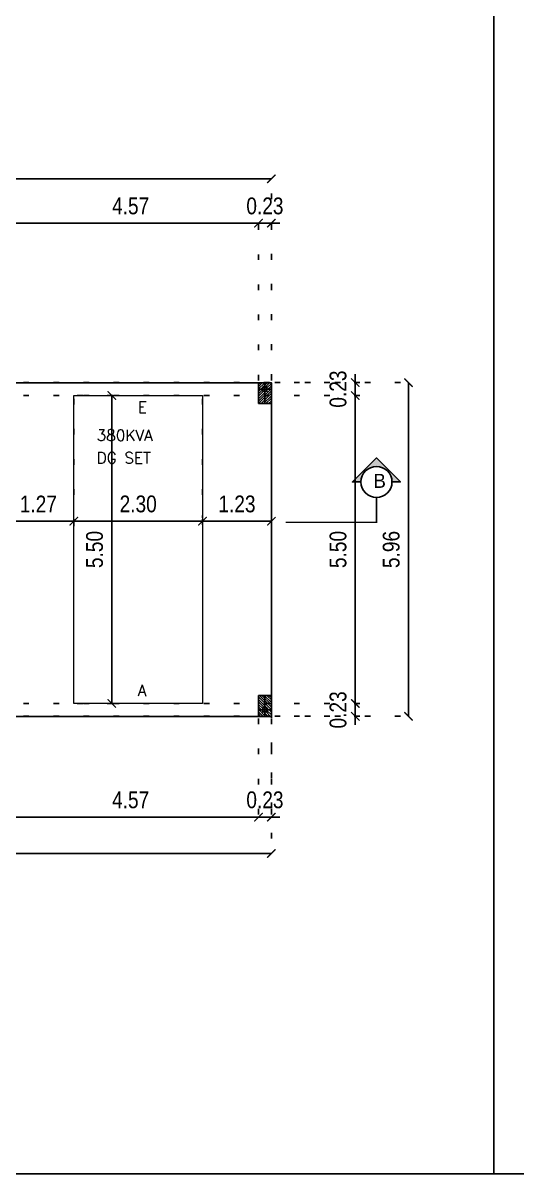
# Model space of a CAD drawing. Header units: metres. Extents: x 1422408 to 2267428, y 4130 to 80428.
# Drawn here: x 2267385.84 to 2267394.67, y 4216.83 to 4237.39 of the extents above; entities that cross this region are included whole.
import ezdxf

# ---------------------------------------------------------------- set-up
doc = ezdxf.new("R2010")
doc.units = ezdxf.units.M
doc.header["$LTSCALE"] = 3.5
doc.header["$MEASUREMENT"] = 0
for name, pattern in [('CENTER', [2, 1.25, -0.25, 0.25, -0.25]), ('DOT2', [0.125, 0, -0.125]), ('PHANTOM2', [1.25, 0.625, -0.125, 0.125, -0.125, 0.125, -0.125])]:
    doc.linetypes.add(name, pattern=pattern)
doc.layers.get('0').update_dxf_attribs({"linetype": 'CONTINUOUS'})
doc.layers.get('DEFPOINTS').update_dxf_attribs({"linetype": 'CONTINUOUS'})
for name, color, linetype in [('COLUMN', 2, 'CONTINUOUS'), ('ED', 30, 'CONTINUOUS'), ('HATCH', 15, 'CONTINUOUS'), ('SECLINE', 2, 'PHANTOM2'), ('TEXT', 4, 'CONTINUOUS'), ('WALL HATCH', 15, 'CONTINUOUS'), ('WIN', 8, 'CONTINUOUS')]:
    doc.layers.add(name, color=color, linetype=linetype)
doc.layers.add('pa', color=250, linetype='CONTINUOUS', lineweight=0)
doc.styles.add('GRIDTEXT', font='GOTHIC.TTF', dxfattribs={"height": 6})
doc.styles.add('ID', font='GOTHIC.TTF', dxfattribs={"width": 0.85})
doc.styles.add('ROMS', font='ROMANS.SHX')
doc.dimstyles.new('1-100-ID', dxfattribs={"dimtxt": 0.3, "dimasz": 0.15, "dimexe": 0.1, "dimexo": 0.06, "dimgap": 0.15, "dimtad": 1, "dimzin": 3, "dimdsep": 46, "dimtxsty": 'ID', "dimblk": 'ARCHTICK', "dimcen": 0, "dimclrd": 252, "dimclre": 252, "dimclrt": 3, "dimadec": 0, "dimazin": 0, "dimtfac": 1, "dimtix": 1, "dimtmove": 2, "dimatfit": 3, "dimldrblk": 'OPEN90', "dimfxl": 0, "dimtolj": 1, "dimtzin": 0, "dimarcsym": 0})

# ---------------------------------------------------------------- blocks, each defined once
blk = doc.blocks.new('_ArchTick')
at = {"color": 0, "linetype": 'ByBlock', "const_width": 0.15}
blk.add_lwpolyline([(-0.5, -0.5), (0.5, 0.5)], dxfattribs=at)
blk = doc.blocks.new('*D194')
at = {"layer": 'DEFPOINTS', "color": 0, "transparency": 16777216}
for p in [(2267385.249, 4230.963), (2267385.249, 4230.733), (2267391.779, 4230.733)]:
    blk.add_point(p, dxfattribs=at)
at = {"layer": 'ED', "color": 252, "lineweight": -2, "transparency": 16777216}
for p, q in [((2267391.779, 4230.963), (2267391.779, 4231.113)), ((2267391.779, 4230.963), (2267391.779, 4230.733)), ((2267391.779, 4230.733), (2267391.779, 4230.583))]:
    blk.add_line(p, q, dxfattribs=at)
at = {"layer": 'ED', "color": 252, "linetype": 'DOT2', "lineweight": -2, "transparency": 16777216}
for p, q in [((2267385.309, 4230.963), (2267391.879, 4230.963)), ((2267385.309, 4230.733), (2267391.879, 4230.733))]:
    blk.add_line(p, q, dxfattribs=at)
at = {"layer": 'ED', "color": 252, "lineweight": -2, "transparency": 16777216, "xscale": 0.15, "yscale": 0.15, "zscale": 0.15}
for p, rotation in [((2267391.779, 4230.963), 270), ((2267391.779, 4230.733), 90)]:
    blk.add_blockref('_ArchTick', p, dxfattribs=dict(at, rotation=rotation))
at = {"layer": 'ED', "color": 3, "transparency": 16777216, "insert": (2267391.472, 4230.848), "char_height": 0.3, "attachment_point": 5, "rotation": 90, "style": 'ID'}
blk.add_mtext('\\A1;0.23', dxfattribs=at)
blk = doc.blocks.new('_Open90')
at = {"color": 0, "linetype": 'ByBlock', "lineweight": -2}
for p, q in [((0, 0), (-1, 0)), ((-0.5, 0.5), (0, 0)), ((0, 0), (-0.5, -0.5))]:
    blk.add_line(p, q, dxfattribs=at)
blk = doc.blocks.new('*D195')
at = {"layer": 'DEFPOINTS', "color": 0, "transparency": 16777216}
for p in [(2267385.249, 4230.733), (2267385.249, 4225.233), (2267391.779, 4225.233)]:
    blk.add_point(p, dxfattribs=at)
at = {"layer": 'ED', "color": 252, "linetype": 'DOT2', "lineweight": -2, "transparency": 16777216}
for p, q in [((2267385.309, 4230.733), (2267391.879, 4230.733)), ((2267385.309, 4225.233), (2267391.879, 4225.233))]:
    blk.add_line(p, q, dxfattribs=at)
at = {"layer": 'ED', "color": 252, "lineweight": -2, "transparency": 16777216}
blk.add_line((2267391.779, 4230.733), (2267391.779, 4225.233), dxfattribs=at)
at = {"layer": 'ED', "color": 252, "lineweight": -2, "transparency": 16777216, "xscale": 0.15, "yscale": 0.15, "zscale": 0.15}
for p, rotation in [((2267391.779, 4230.733), 90), ((2267391.779, 4225.233), 270)]:
    blk.add_blockref('_ArchTick', p, dxfattribs=dict(at, rotation=rotation))
at = {"layer": 'ED', "color": 3, "transparency": 16777216, "insert": (2267391.472, 4227.983), "char_height": 0.3, "attachment_point": 5, "rotation": 90, "style": 'ID'}
blk.add_mtext('\\A1;5.50', dxfattribs=at)
blk = doc.blocks.new('*D196')
at = {"layer": 'DEFPOINTS', "color": 0, "transparency": 16777216}
for p in [(2267385.249, 4225.233), (2267385.249, 4225.003), (2267391.779, 4225.003)]:
    blk.add_point(p, dxfattribs=at)
at = {"layer": 'ED', "color": 252, "linetype": 'DOT2', "lineweight": -2, "transparency": 16777216}
for p, q in [((2267385.309, 4225.233), (2267391.879, 4225.233)), ((2267385.309, 4225.003), (2267391.879, 4225.003))]:
    blk.add_line(p, q, dxfattribs=at)
at = {"layer": 'ED', "color": 252, "lineweight": -2, "transparency": 16777216}
for p, q in [((2267391.779, 4225.233), (2267391.779, 4225.383)), ((2267391.779, 4225.233), (2267391.779, 4225.003)), ((2267391.779, 4225.003), (2267391.779, 4224.853))]:
    blk.add_line(p, q, dxfattribs=at)
at = {"layer": 'ED', "color": 252, "lineweight": -2, "transparency": 16777216, "xscale": 0.15, "yscale": 0.15, "zscale": 0.15}
for p, rotation in [((2267391.779, 4225.233), 270), ((2267391.779, 4225.003), 90)]:
    blk.add_blockref('_ArchTick', p, dxfattribs=dict(at, rotation=rotation))
at = {"layer": 'ED', "color": 3, "transparency": 16777216, "insert": (2267391.472, 4225.118), "char_height": 0.3, "attachment_point": 5, "rotation": 90, "style": 'ID'}
blk.add_mtext('\\A1;0.23', dxfattribs=at)
blk = doc.blocks.new('*D197')
at = {"layer": 'DEFPOINTS', "color": 0, "transparency": 16777216}
for p in [(2267390.279, 4230.963), (2267390.279, 4225.003), (2267392.73, 4225.003)]:
    blk.add_point(p, dxfattribs=at)
at = {"layer": 'ED', "color": 252, "linetype": 'DOT2', "lineweight": -2, "transparency": 16777216}
for p, q in [((2267390.339, 4230.963), (2267392.83, 4230.963)), ((2267390.339, 4225.003), (2267392.83, 4225.003))]:
    blk.add_line(p, q, dxfattribs=at)
at = {"layer": 'ED', "color": 252, "lineweight": -2, "transparency": 16777216}
blk.add_line((2267392.73, 4230.963), (2267392.73, 4225.003), dxfattribs=at)
at = {"layer": 'ED', "color": 252, "lineweight": -2, "transparency": 16777216, "xscale": 0.15, "yscale": 0.15, "zscale": 0.15}
for p, rotation in [((2267392.73, 4230.963), 90), ((2267392.73, 4225.003), 270)]:
    blk.add_blockref('_ArchTick', p, dxfattribs=dict(at, rotation=rotation))
at = {"layer": 'ED', "color": 3, "transparency": 16777216, "insert": (2267392.422, 4227.983), "char_height": 0.3, "attachment_point": 5, "rotation": 90, "style": 'ID'}
blk.add_mtext('\\A1;5.96', dxfattribs=at)
blk = doc.blocks.new('*D169')
at = {"layer": 'DEFPOINTS', "color": 0, "transparency": 16777216}
for p in [(2267385.479, 4225.467), (2267390.049, 4225.023), (2267390.049, 4223.203)]:
    blk.add_point(p, dxfattribs=at)
at = {"layer": 'ED', "color": 252, "linetype": 'DOT2', "lineweight": -2, "transparency": 16777216}
for p, q in [((2267385.479, 4225.407), (2267385.479, 4223.103)), ((2267390.049, 4224.963), (2267390.049, 4223.103))]:
    blk.add_line(p, q, dxfattribs=at)
at = {"layer": 'ED', "color": 252, "lineweight": -2, "transparency": 16777216}
blk.add_line((2267385.479, 4223.203), (2267390.049, 4223.203), dxfattribs=at)
at = {"layer": 'ED', "color": 252, "lineweight": -2, "transparency": 16777216, "xscale": 0.15, "yscale": 0.15, "zscale": 0.15, "rotation": 180}
blk.add_blockref('_ArchTick', (2267385.479, 4223.203), dxfattribs=at)
at = {"layer": 'ED', "color": 252, "lineweight": -2, "transparency": 16777216, "xscale": 0.15, "yscale": 0.15, "zscale": 0.15}
blk.add_blockref('_ArchTick', (2267390.049, 4223.203), dxfattribs=at)
at = {"layer": 'ED', "color": 3, "transparency": 16777216, "insert": (2267387.764, 4223.51), "char_height": 0.3, "attachment_point": 5, "style": 'ID'}
blk.add_mtext('\\A1;4.57', dxfattribs=at)
blk = doc.blocks.new('*D170')
at = {"layer": 'DEFPOINTS', "color": 0, "transparency": 16777216}
for p in [(2267390.049, 4225.023), (2267390.279, 4225.023), (2267390.279, 4223.203)]:
    blk.add_point(p, dxfattribs=at)
at = {"layer": 'ED', "color": 252, "linetype": 'DOT2', "lineweight": -2, "transparency": 16777216}
for p, q in [((2267390.049, 4224.963), (2267390.049, 4223.103)), ((2267390.279, 4224.963), (2267390.279, 4223.103))]:
    blk.add_line(p, q, dxfattribs=at)
at = {"layer": 'ED', "color": 252, "lineweight": -2, "transparency": 16777216}
for p, q in [((2267390.049, 4223.203), (2267389.899, 4223.203)), ((2267390.049, 4223.203), (2267390.279, 4223.203)), ((2267390.279, 4223.203), (2267390.429, 4223.203))]:
    blk.add_line(p, q, dxfattribs=at)
at = {"layer": 'ED', "color": 252, "lineweight": -2, "transparency": 16777216, "xscale": 0.15, "yscale": 0.15, "zscale": 0.15}
blk.add_blockref('_ArchTick', (2267390.049, 4223.203), dxfattribs=at)
at = {"layer": 'ED', "color": 252, "lineweight": -2, "transparency": 16777216, "xscale": 0.15, "yscale": 0.15, "zscale": 0.15, "rotation": 180}
blk.add_blockref('_ArchTick', (2267390.279, 4223.203), dxfattribs=at)
at = {"layer": 'ED', "color": 3, "transparency": 16777216, "insert": (2267390.164, 4223.51), "char_height": 0.3, "attachment_point": 5, "style": 'ID'}
blk.add_mtext('\\A1;0.23', dxfattribs=at)
blk = doc.blocks.new('*D171')
at = {"layer": 'DEFPOINTS', "color": 0, "transparency": 16777216}
for p in [(2267373.124, 4225.671), (2267390.279, 4225.671), (2267390.279, 4222.553)]:
    blk.add_point(p, dxfattribs=at)
at = {"layer": 'ED', "color": 252, "linetype": 'DOT2', "lineweight": -2, "transparency": 16777216}
for p, q in [((2267373.124, 4225.611), (2267373.124, 4222.453)), ((2267390.279, 4225.611), (2267390.279, 4222.453))]:
    blk.add_line(p, q, dxfattribs=at)
at = {"layer": 'ED', "color": 252, "lineweight": -2, "transparency": 16777216}
blk.add_line((2267373.124, 4222.553), (2267390.279, 4222.553), dxfattribs=at)
at = {"layer": 'ED', "color": 252, "lineweight": -2, "transparency": 16777216, "xscale": 0.15, "yscale": 0.15, "zscale": 0.15, "rotation": 180}
blk.add_blockref('_ArchTick', (2267373.124, 4222.553), dxfattribs=at)
at = {"layer": 'ED', "color": 252, "lineweight": -2, "transparency": 16777216, "xscale": 0.15, "yscale": 0.15, "zscale": 0.15}
blk.add_blockref('_ArchTick', (2267390.279, 4222.553), dxfattribs=at)
at = {"layer": 'ED', "color": 3, "transparency": 16777216, "insert": (2267381.701, 4222.856), "char_height": 0.3, "attachment_point": 5, "style": 'ID'}
blk.add_mtext('\\A1;17.15', dxfattribs=at)
blk = doc.blocks.new('*D179')
at = {"layer": 'DEFPOINTS', "color": 0, "transparency": 16777216}
for p in [(2267390.049, 4233.811), (2267385.479, 4230.955), (2267390.049, 4230.944)]:
    blk.add_point(p, dxfattribs=at)
at = {"layer": 'ED', "color": 252, "linetype": 'DOT2', "lineweight": -2, "transparency": 16777216}
for p, q in [((2267385.479, 4231.015), (2267385.479, 4233.911)), ((2267390.049, 4231.004), (2267390.049, 4233.911))]:
    blk.add_line(p, q, dxfattribs=at)
at = {"layer": 'ED', "color": 252, "lineweight": -2, "transparency": 16777216}
blk.add_line((2267385.479, 4233.811), (2267390.049, 4233.811), dxfattribs=at)
at = {"layer": 'ED', "color": 252, "lineweight": -2, "transparency": 16777216, "xscale": 0.15, "yscale": 0.15, "zscale": 0.15, "rotation": 180}
blk.add_blockref('_ArchTick', (2267385.479, 4233.811), dxfattribs=at)
at = {"layer": 'ED', "color": 252, "lineweight": -2, "transparency": 16777216, "xscale": 0.15, "yscale": 0.15, "zscale": 0.15}
blk.add_blockref('_ArchTick', (2267390.049, 4233.811), dxfattribs=at)
at = {"layer": 'ED', "color": 3, "transparency": 16777216, "insert": (2267387.764, 4234.118), "char_height": 0.3, "attachment_point": 5, "style": 'ID'}
blk.add_mtext('\\A1;4.57', dxfattribs=at)
blk = doc.blocks.new('*D180')
at = {"layer": 'DEFPOINTS', "color": 0, "transparency": 16777216}
for p in [(2267390.279, 4233.811), (2267390.049, 4230.944), (2267390.279, 4230.944)]:
    blk.add_point(p, dxfattribs=at)
at = {"layer": 'ED', "color": 252, "linetype": 'DOT2', "lineweight": -2, "transparency": 16777216}
for p, q in [((2267390.049, 4231.004), (2267390.049, 4233.911)), ((2267390.279, 4231.004), (2267390.279, 4233.911))]:
    blk.add_line(p, q, dxfattribs=at)
at = {"layer": 'ED', "color": 252, "lineweight": -2, "transparency": 16777216}
for p, q in [((2267390.049, 4233.811), (2267389.899, 4233.811)), ((2267390.049, 4233.811), (2267390.279, 4233.811)), ((2267390.279, 4233.811), (2267390.429, 4233.811))]:
    blk.add_line(p, q, dxfattribs=at)
at = {"layer": 'ED', "color": 252, "lineweight": -2, "transparency": 16777216, "xscale": 0.15, "yscale": 0.15, "zscale": 0.15}
blk.add_blockref('_ArchTick', (2267390.049, 4233.811), dxfattribs=at)
at = {"layer": 'ED', "color": 252, "lineweight": -2, "transparency": 16777216, "xscale": 0.15, "yscale": 0.15, "zscale": 0.15, "rotation": 180}
blk.add_blockref('_ArchTick', (2267390.279, 4233.811), dxfattribs=at)
at = {"layer": 'ED', "color": 3, "transparency": 16777216, "insert": (2267390.164, 4234.118), "char_height": 0.3, "attachment_point": 5, "style": 'ID'}
blk.add_mtext('\\A1;0.23', dxfattribs=at)
blk = doc.blocks.new('*D181')
at = {"layer": 'DEFPOINTS', "color": 0, "transparency": 16777216}
for p in [(2267390.279, 4234.604), (2267373.124, 4229.879), (2267390.279, 4229.879)]:
    blk.add_point(p, dxfattribs=at)
at = {"layer": 'ED', "color": 252, "linetype": 'DOT2', "lineweight": -2, "transparency": 16777216}
for p, q in [((2267373.124, 4229.939), (2267373.124, 4234.704)), ((2267390.279, 4229.939), (2267390.279, 4234.704))]:
    blk.add_line(p, q, dxfattribs=at)
at = {"layer": 'ED', "color": 252, "lineweight": -2, "transparency": 16777216}
blk.add_line((2267373.124, 4234.604), (2267390.279, 4234.604), dxfattribs=at)
at = {"layer": 'ED', "color": 252, "lineweight": -2, "transparency": 16777216, "xscale": 0.15, "yscale": 0.15, "zscale": 0.15, "rotation": 180}
blk.add_blockref('_ArchTick', (2267373.124, 4234.604), dxfattribs=at)
at = {"layer": 'ED', "color": 252, "lineweight": -2, "transparency": 16777216, "xscale": 0.15, "yscale": 0.15, "zscale": 0.15}
blk.add_blockref('_ArchTick', (2267390.279, 4234.604), dxfattribs=at)
at = {"layer": 'ED', "color": 3, "transparency": 16777216, "insert": (2267381.701, 4234.907), "char_height": 0.3, "attachment_point": 5, "style": 'ID'}
blk.add_mtext('\\A1;17.15', dxfattribs=at)
blk = doc.blocks.new('*D205')
at = {"layer": 'DEFPOINTS', "color": 0, "transparency": 16777216}
for p in [(2267385.479, 4228.342), (2267386.749, 4228.488), (2267386.749, 4228.342)]:
    blk.add_point(p, dxfattribs=at)
at = {"layer": 'ED', "color": 252, "linetype": 'DOT2', "lineweight": -2, "transparency": 16777216}
for p, q in [((2267385.479, 4228.402), (2267385.479, 4228.588)), ((2267386.749, 4228.402), (2267386.749, 4228.588))]:
    blk.add_line(p, q, dxfattribs=at)
at = {"layer": 'ED', "color": 252, "lineweight": -2, "transparency": 16777216}
blk.add_line((2267385.479, 4228.488), (2267386.749, 4228.488), dxfattribs=at)
at = {"layer": 'ED', "color": 252, "lineweight": -2, "transparency": 16777216, "xscale": 0.15, "yscale": 0.15, "zscale": 0.15, "rotation": 180}
blk.add_blockref('_ArchTick', (2267385.479, 4228.488), dxfattribs=at)
at = {"layer": 'ED', "color": 252, "lineweight": -2, "transparency": 16777216, "xscale": 0.15, "yscale": 0.15, "zscale": 0.15}
blk.add_blockref('_ArchTick', (2267386.749, 4228.488), dxfattribs=at)
at = {"layer": 'ED', "color": 3, "transparency": 16777216, "insert": (2267386.114, 4228.795), "char_height": 0.3, "attachment_point": 5, "style": 'ID'}
blk.add_mtext('\\A1;1.27', dxfattribs=at)
blk = doc.blocks.new('*D206')
at = {"layer": 'DEFPOINTS', "color": 0, "transparency": 16777216}
for p in [(2267389.049, 4228.488), (2267390.279, 4228.488), (2267390.279, 4228.488)]:
    blk.add_point(p, dxfattribs=at)
at = {"layer": 'ED', "color": 252, "linetype": 'DOT2', "lineweight": -2, "transparency": 16777216}
for p, q in [((2267389.049, 4228.548), (2267389.049, 4228.588)), ((2267390.279, 4228.548), (2267390.279, 4228.588))]:
    blk.add_line(p, q, dxfattribs=at)
at = {"layer": 'ED', "color": 252, "lineweight": -2, "transparency": 16777216}
blk.add_line((2267389.049, 4228.488), (2267390.279, 4228.488), dxfattribs=at)
at = {"layer": 'ED', "color": 252, "lineweight": -2, "transparency": 16777216, "xscale": 0.15, "yscale": 0.15, "zscale": 0.15, "rotation": 180}
blk.add_blockref('_ArchTick', (2267389.049, 4228.488), dxfattribs=at)
at = {"layer": 'ED', "color": 252, "lineweight": -2, "transparency": 16777216, "xscale": 0.15, "yscale": 0.15, "zscale": 0.15}
blk.add_blockref('_ArchTick', (2267390.279, 4228.488), dxfattribs=at)
at = {"layer": 'ED', "color": 3, "transparency": 16777216, "insert": (2267389.664, 4228.795), "char_height": 0.3, "attachment_point": 5, "style": 'ID'}
blk.add_mtext('\\A1;1.23', dxfattribs=at)
blk = doc.blocks.new('*D207')
at = {"layer": 'DEFPOINTS', "color": 0, "transparency": 16777216}
for p in [(2267386.749, 4230.733), (2267389.049, 4230.733), (2267389.049, 4228.488)]:
    blk.add_point(p, dxfattribs=at)
at = {"layer": 'ED', "color": 252, "linetype": 'DOT2', "lineweight": -2, "transparency": 16777216}
for p, q in [((2267386.749, 4230.673), (2267386.749, 4228.388)), ((2267389.049, 4230.673), (2267389.049, 4228.388))]:
    blk.add_line(p, q, dxfattribs=at)
at = {"layer": 'ED', "color": 252, "lineweight": -2, "transparency": 16777216}
blk.add_line((2267386.749, 4228.488), (2267389.049, 4228.488), dxfattribs=at)
at = {"layer": 'ED', "color": 252, "lineweight": -2, "transparency": 16777216, "xscale": 0.15, "yscale": 0.15, "zscale": 0.15, "rotation": 180}
blk.add_blockref('_ArchTick', (2267386.749, 4228.488), dxfattribs=at)
at = {"layer": 'ED', "color": 252, "lineweight": -2, "transparency": 16777216, "xscale": 0.15, "yscale": 0.15, "zscale": 0.15}
blk.add_blockref('_ArchTick', (2267389.049, 4228.488), dxfattribs=at)
at = {"layer": 'ED', "color": 3, "transparency": 16777216, "insert": (2267387.899, 4228.795), "char_height": 0.3, "attachment_point": 5, "style": 'ID'}
blk.add_mtext('\\A1;2.30', dxfattribs=at)
blk = doc.blocks.new('*D208')
at = {"layer": 'DEFPOINTS', "color": 0, "transparency": 16777216}
for p in [(2267386.749, 4230.733), (2267387.427, 4230.733), (2267386.749, 4225.233)]:
    blk.add_point(p, dxfattribs=at)
at = {"layer": 'ED', "color": 252, "linetype": 'DOT2', "lineweight": -2, "transparency": 16777216}
for p, q in [((2267386.809, 4230.733), (2267387.527, 4230.733)), ((2267386.809, 4225.233), (2267387.527, 4225.233))]:
    blk.add_line(p, q, dxfattribs=at)
at = {"layer": 'ED', "color": 252, "lineweight": -2, "transparency": 16777216}
blk.add_line((2267387.427, 4225.233), (2267387.427, 4230.733), dxfattribs=at)
at = {"layer": 'ED', "color": 252, "lineweight": -2, "transparency": 16777216, "xscale": 0.15, "yscale": 0.15, "zscale": 0.15}
for p, rotation in [((2267387.427, 4230.733), 90), ((2267387.427, 4225.233), 270)]:
    blk.add_blockref('_ArchTick', p, dxfattribs=dict(at, rotation=rotation))
at = {"layer": 'ED', "color": 3, "transparency": 16777216, "insert": (2267387.12, 4227.983), "char_height": 0.3, "attachment_point": 5, "rotation": 90, "style": 'ID'}
blk.add_mtext('\\A1;5.50', dxfattribs=at)
blk = doc.blocks.new('c101')
at = {"layer": 'HATCH'}
h = blk.add_hatch(dxfattribs=at)
h.set_pattern_fill('ANSI31', color=256, scale=250, angle=-180, style=0)
h.set_pattern_definition([(225, (-263873.983, 4977514.69), (22.09708691, -22.09708691), [])])
h.paths.add_polyline_path([(0, -260), (115, -260), (115, 0), (37, 0), (37, -38), (0, -38)])
h.paths.add_polyline_path([(-115, -260), (0, -260), (0, -38), (-38, -38), (-38, 0), (-115, 0)])
h.paths.add_polyline_path([(0, 37), (37, 37), (37, 0), (115, 0), (115, 115), (0, 115)])
h.paths.add_polyline_path([(-115, 0), (-38, 0), (-38, 37), (0, 37), (0, 115), (-115, 115)])
at = {"layer": 'COLUMN'}
for p, q in [((-115, 0), (115, 0)), ((0, 115), (0, -260))]:
    blk.add_line(p, q, dxfattribs=at)
for points in [[(-115, -260), (115, -260), (115, 115), (-115, 115)], [(-38, -38), (37, -38), (37, 37), (-38, 37)]]:
    blk.add_lwpolyline(points, close=True, dxfattribs=at)

msp = doc.modelspace()

# ---------------------------------------------------------------- hatches: boundary and pattern name
at = {"layer": 'SECLINE', "linetype": 'Continuous'}
h = msp.add_hatch(color=41, dxfattribs=at)
h.paths.add_polyline_path([(2267391.72912, 4229.18884), (2267392.15788, 4229.6176), (2267392.15788, 4229.46628, 0.41421356), (2267391.88044, 4229.18884)])
h.paths.add_polyline_path([(2267392.15788, 4229.46628), (2267392.15788, 4229.6176), (2267392.58664, 4229.18884), (2267392.43532, 4229.18884, 0.41421356)])

# ---------------------------------------------------------------- linework, layer by layer
at = {"layer": 'pa'}
msp.add_lwpolyline([(2267389.04898, 4230.73267), (2267389.04898, 4225.23267), (2267386.74898, 4225.23267), (2267386.74898, 4230.73267)], close=True, dxfattribs=at)
at = {"layer": 'SECLINE', "color": 41, "linetype": 'Continuous'}
msp.add_lwpolyline([(2267391.88044, 4229.18884), (2267391.72912, 4229.18884), (2267392.15788, 4229.6176), (2267392.58664, 4229.18884), (2267392.43532, 4229.18884, 0.41421356), (2267392.15788, 4229.46628, 0.41421356)], format="xyb", close=True, dxfattribs=at)
at = {"layer": 'SECLINE', "linetype": 'CENTER', "ltscale": 2, "const_width": 0.02668}
msp.add_lwpolyline([(2267392.15788, 4228.9114), (2267392.15788, 4228.46675), (2267390.53362, 4228.46675)], dxfattribs=at)
msp.add_lwpolyline([(2267392.15788, 4228.9114), (2267392.15788, 4228.46675), (2267390.53362, 4228.46675)], dxfattribs=at)
at = {"layer": 'SECLINE', "color": 41, "linetype": 'Continuous'}
msp.add_circle((2267392.15788, 4229.18884), 0.27744, dxfattribs=at)
msp.add_circle((2267392.15788, 4229.18884), 0.27744, dxfattribs=at)
at = {"layer": 'WALL HATCH', "ltscale": 0.5}
msp.add_line((2267394.25726, 4258.78317), (2267394.25726, 4216.82883), dxfattribs=at)
msp.add_lwpolyline([(2267368.41815, 4258.78317), (2267368.41815, 4216.82883), (2267427.81815, 4216.82883), (2267427.81815, 4258.78317)], close=True, dxfattribs=at)
at = {"layer": 'WIN'}
for p, q in [((2267390.27898, 4230.96267), (2267385.47898, 4230.96267)), ((2267390.27898, 4230.96267), (2267390.27898, 4225.00267)), ((2267390.27898, 4225.00267), (2267385.47898, 4225.00267))]:
    msp.add_line(p, q, dxfattribs=at)

# ---------------------------------------------------------------- block references
at = {"layer": 'COLUMN', "xscale": 0.001, "yscale": 0.001, "zscale": 0.001}
msp.add_blockref('c101', (2267390.16398, 4230.84767), dxfattribs=at)
at = {"layer": 'COLUMN', "xscale": -0.001, "yscale": 0.001, "zscale": 0.001, "rotation": 180}
msp.add_blockref('c101', (2267390.16398, 4225.11767), dxfattribs=at)

# ---------------------------------------------------------------- texts
at = {"layer": 'SECLINE', "color": 6, "style": 'GRIDTEXT'}
msp.add_text('B', height=0.25, dxfattribs=at).set_placement((2267392.10372, 4229.08383))
at = {"layer": 'TEXT', "style": 'ROMS'}
for s, height, p in [('E', 0.19997, (2267387.89281, 4230.42425)), ('380KVA', 0.199968, (2267387.15615, 4229.92383)), ('DG SET', 0.199968, (2267387.15615, 4229.5206)), ('A', 0.19997, (2267387.89281, 4225.36551))]:
    msp.add_text(s, height=height, rotation=359.915797, dxfattribs=at).set_placement(p)

# ---------------------------------------------------------------- dimensions: what is measured, and where the dimension line sits
at = {"layer": 'ED'}
for base, p1, p2, picture, middle in [((2267390.2789795818, 4234.6036708674), (2267373.123979582, 4229.8789522269), (2267390.2789795818, 4229.8789522269), '*D181', (2267381.7014795821, 4234.907443811)), ((2267390.04898, 4233.81067), (2267385.47898, 4230.95521), (2267390.04898, 4230.94419), '*D179', (2267387.76398, 4234.11822)), ((2267390.27898, 4233.81067), (2267390.04898, 4230.94419), (2267390.27898, 4230.94419), '*D180', (2267390.16398, 4234.11822)), ((2267389.04898, 4228.48783), (2267386.74898, 4230.73267), (2267389.04898, 4230.73267), '*D207', (2267387.89898, 4228.79537)), ((2267386.74898, 4228.48783), (2267385.47898, 4228.34183), (2267386.74898, 4228.34183), '*D205', (2267386.11398, 4228.79537)), ((2267390.27898, 4228.48783), (2267389.04898, 4228.48783), (2267390.27898, 4228.48783), '*D206', (2267389.66398, 4228.79537)), ((2267390.2789795818, 4222.5526708675), (2267373.123979582, 4225.6712630375), (2267390.2789795818, 4225.6712630375), '*D171', (2267381.7014795821, 4222.856443811)), ((2267390.04898, 4223.20267), (2267385.47898, 4225.46664), (2267390.04898, 4225.02275), '*D169', (2267387.76398, 4223.51022)), ((2267390.27898, 4223.20267), (2267390.04898, 4225.02275), (2267390.27898, 4225.02275), '*D170', (2267390.16398, 4223.51022))]:
    dim = msp.add_linear_dim(base=base, p1=p1, p2=p2, dimstyle='1-100-ID', dxfattribs=at)
    dim.commit()
    dim.dimension.update_dxf_attribs({"geometry": picture, "text_midpoint": middle})
for base, p1, p2, picture, middle in [((2267391.77937, 4230.73267), (2267385.24898, 4230.96267), (2267385.24898, 4230.73267), '*D194', (2267391.47183, 4230.84767)), ((2267392.72956, 4225.00267), (2267390.27898, 4230.96267), (2267390.27898, 4225.00267), '*D197', (2267392.42201, 4227.98267)), ((2267391.77937, 4225.23267), (2267385.24898, 4230.73267), (2267385.24898, 4225.23267), '*D195', (2267391.47183, 4227.98267)), ((2267387.42715, 4230.73267), (2267386.74898, 4225.23267), (2267386.74898, 4230.73267), '*D208', (2267387.1196, 4227.98267)), ((2267391.77937, 4225.00267), (2267385.24898, 4225.23267), (2267385.24898, 4225.00267), '*D196', (2267391.47183, 4225.11767))]:
    dim = msp.add_linear_dim(base=base, p1=p1, p2=p2, angle=90, dimstyle='1-100-ID', dxfattribs=at)
    dim.commit()
    dim.dimension.update_dxf_attribs({"geometry": picture, "text_midpoint": middle})

doc.saveas('drawing.dxf')
